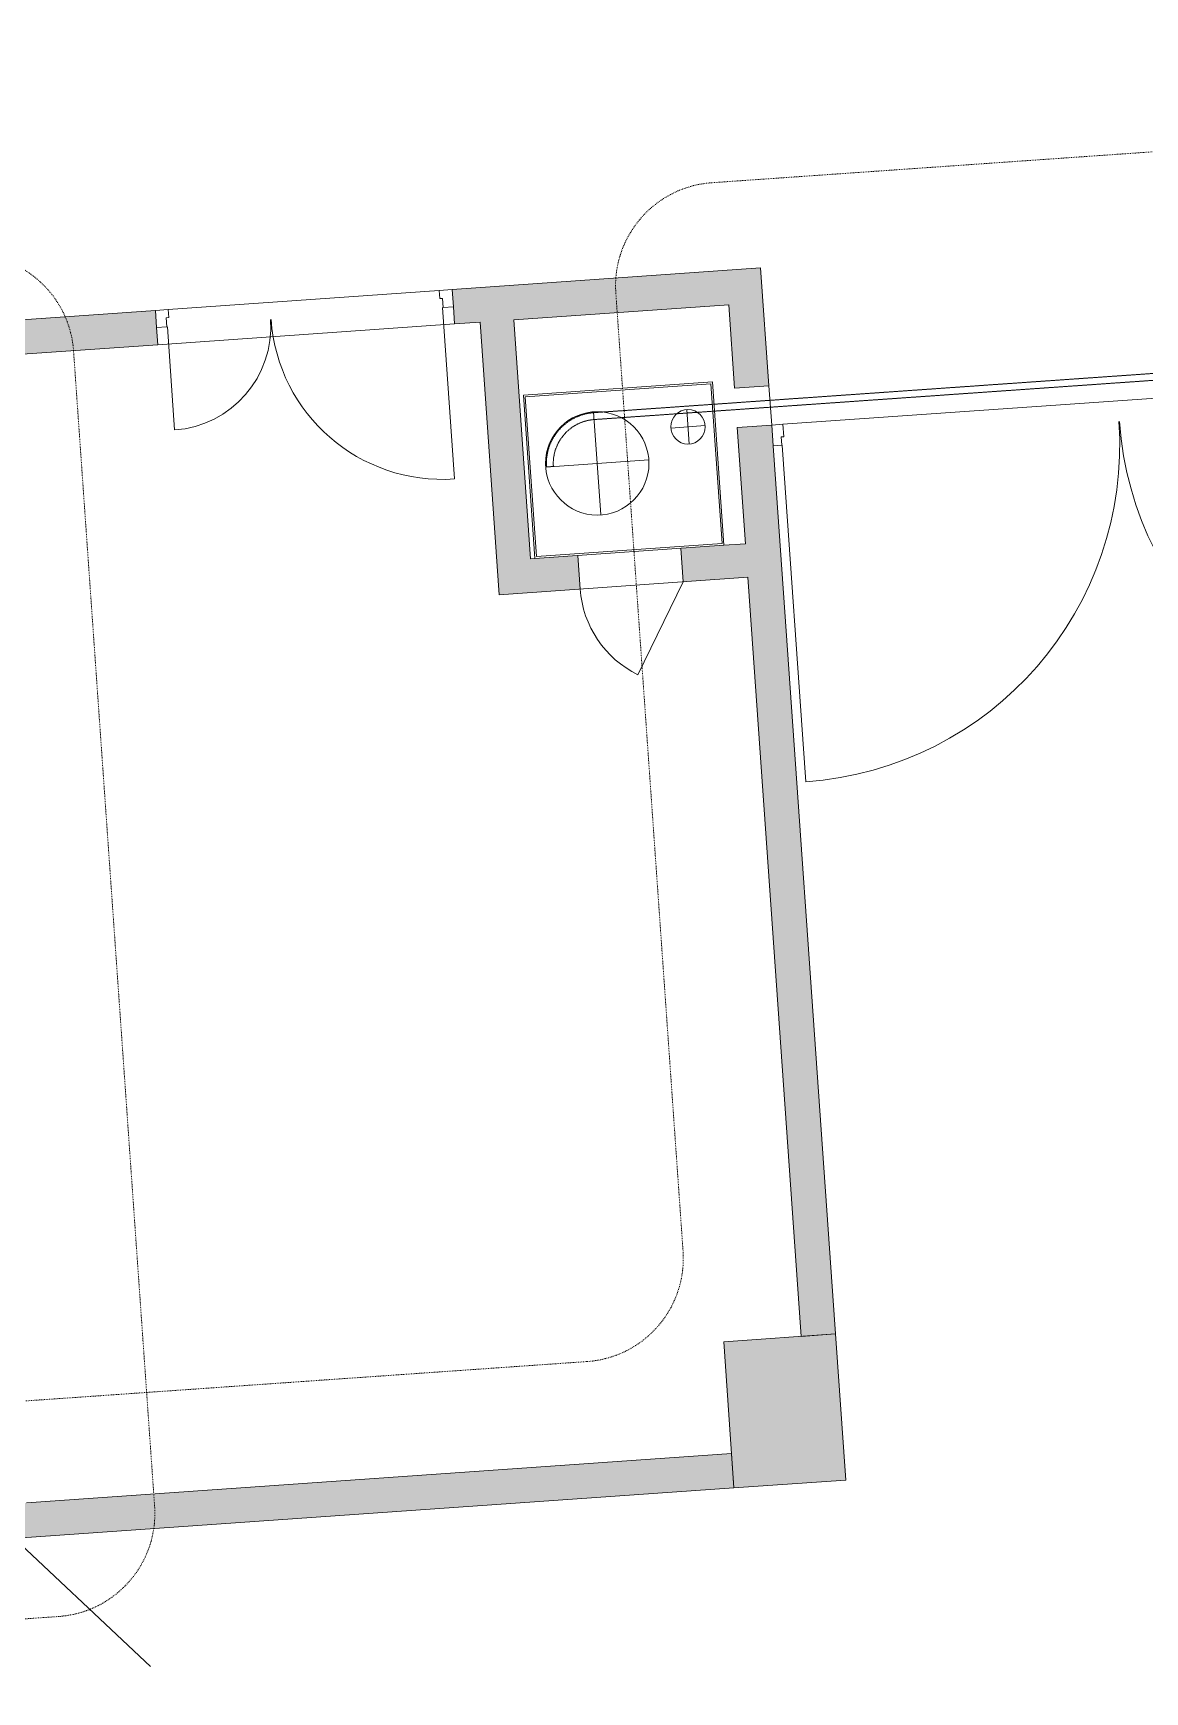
# Model space of a CAD drawing. Header units: millimetres. Extents: x 833941507 to 1669051331, y 817666127 to 1636299673.
# Drawn here: x 834421372 to 834427821, y 817993361 to 818002984 of the extents above; entities that cross this region are included whole.
import ezdxf

# ---------------------------------------------------------------- set-up
doc = ezdxf.new("R2010")
doc.units = ezdxf.units.MM
doc.header["$LTSCALE"] = 3
doc.linetypes.add('3A35X-MAGP-P-MP-B02A$0$Dash 1_16_', pattern=[3.175, 1.5875, -1.5875])
doc.linetypes.add('3A35X-MAGP-P-MP-B02A$0$Overhead', pattern=[1.8, 1.2, -0.6])
for name, color, linetype, lineweight in [('3A35X-MAGP-P-MP-B02A$0$A-010-A_ROOM', 252, 'Continuous', 5), ('3A35X-MAGP-P-MP-B02A$0$A-200-M_WALL_INT', 252, 'Continuous', 9), ('3A35X-MAGP-P-MP-B02A$0$A-200-M_WALL_PAT', 252, 'Continuous', 9), ('3A35X-MAGP-P-MP-B02A$0$A-230-M_FLOOR', 252, 'Continuous', 18), ('3A35X-MAGP-P-MP-B02A$0$A-325-M_DOOR', 252, 'Continuous', 5), ('3A35X-MAGP-P-MP-B02A$0$A-770-ME_FFE_SA', 252, 'Continuous', 5), ('3A35X-MAGP-P-MP-B02A$0$A-770-MH_FFE_SA', 252, '3A35X-MAGP-P-MP-B02A$0$Overhead', 5), ('3A35X-MAGP-P-MP-B02A$0$S-280-M_COLUMN', 252, 'Continuous', 9), ('3A35X-MAGP-P-MP-B02A$0$Z-070_T_DETAIL', 252, 'Continuous', 5), ('UAJ-23FLOR-h', 251, 'Continuous', 9)]:
    doc.layers.add(name, color=color, linetype=linetype, lineweight=lineweight)
doc.layers.add('UAJ-00XREF', color=7, linetype='Continuous')

# ---------------------------------------------------------------- blocks, each defined once
blk = doc.blocks.new('GBP-LTC-LB01')
at = {"layer": 'UAJ-23FLOR-h'}
h = blk.add_hatch(dxfattribs=at)
h.set_pattern_fill('EARTH,_O', color=256, scale=180, angle=45)
h.set_pattern_definition([(48.9989, (834576001.8, 818046085.3), (-112.727, 1612.5107), [1143, -1143]), (48.9989, (834575678.3, 818046366.6), (-112.727, 1612.5107), [1143, -1143]), (48.9989, (834575354.8, 818046647.8), (-112.727, 1612.5107), [1143, -1143]), (138.9989, (834575340.7, 818046849.3), (-1612.5107, -112.727), [1143, -1143]), (138.9989, (834575621.9, 818047172.8), (-1612.5107, -112.727), [1143, -1143]), (138.9989, (834575903.1, 818047496.3), (-1612.5107, -112.727), [1143, -1143])])
h.paths.add_polyline_path([(834572173.1, 818200349.2), (834310583.7, 818182062.1), (834331502.2, 817882831.7), (834364939.7, 817885169.2), (834473095.7, 818011283.6), (834480533.7, 818020120.4), (834485095.1, 818025709.5), (834491375.7, 818033619), (834497063.4, 818041013), (834493145.8, 818043678.7), (834512788.5, 818074029.2), (834518712.5, 818083675.2), (834526231.3, 818096325.1), (834534646, 818111073), (834545956, 818131981.3), (834557204.6, 818154198.8), (834564040, 818168496.8), (834570941.2, 818183576.4), (834578367.8, 818200696.3)])
h.paths.add_polyline_path([(834382131.3, 817956470), (834418268.7, 817958996.1), (834422062.4, 817963855.9), (834428403, 817964299.4), (834467239.2, 818010695.6), (834466445.2, 818021738.8), (834476097.7, 818035709), (834485267.1, 818048983.2), (834487014.9, 818051460.4), (834497268.3, 818067303.4), (834492893.4, 818129890.1), (834448056.6, 818126755.7), (834416896.6, 818105052.1), (834382061.4, 818080789), (834386167.4, 818022059.2), (834377588.4, 818021459.5)], flags=16)
edge = h.paths.add_edge_path(flags=16)
edge.add_line((834540292.3, 818142076.1), (834533466.3, 818141614.1))
edge.add_line((834533466.3, 818141614.1), (834523258, 818143862.7))
edge.add_line((834523258, 818143862.7), (834525896.9, 818155838.9))
edge.add_arc((834558382.4, 818267025.4), 115835, 237.218398, 253.713127, ccw=False)
edge.add_line((834495664.9, 818169638.3), (834498267.6, 818132357))
edge.add_line((834498267.6, 818132357), (834496346.4, 818130135))
edge.add_line((834496346.4, 818130135), (834492879.9, 818129892.7))
edge.add_line((834492879.9, 818129892.7), (834494229.6, 818110587.6))
edge.add_line((834494229.6, 818110587.6), (834496326.1, 818110708.4))
edge.add_line((834496326.1, 818110708.4), (834498420.2, 818080753.6))
edge.add_line((834498420.2, 818080753.6), (834498046.1, 818080727.4))
edge.add_line((834498046.1, 818080727.4), (834498254.5, 818077746.4))
edge.add_line((834498254.5, 818077746.4), (834503061.1, 818078082.4))
edge.add_line((834503061.1, 818078082.4), (834504979.5, 818081212.1))
edge.add_line((834504979.5, 818081212.1), (834509429, 818088470.9))
edge.add_line((834509429, 818088470.9), (834515217.2, 818097913.6))
edge.add_line((834515217.2, 818097913.6), (834526067.4, 818116415.5))
edge.add_line((834526067.4, 818116415.5), (834532489.2, 818127888.7))
edge.add_line((834532489.2, 818127888.7), (834534830.9, 818132146.3))
edge.add_line((834534830.9, 818132146.3), (834540292.3, 818142076.1))
h = blk.add_hatch(dxfattribs=at)
h.set_pattern_fill('EARTH,_O', color=256, scale=180, angle=45)
h.set_pattern_definition([(45.0000001, (-1082349.7, 54794.9), (-3e-06, 1616.4461018), [1143, -1143]), (45.0000001, (-1082652.8, 55098), (-3e-06, 1616.4461018), [1143, -1143]), (45.0000001, (-1082955.9, 55401.1), (-3e-06, 1616.4461018), [1143, -1143]), (135.0000001, (-1082955.9, 55603.1), (-1616.4461018, -3e-06), [1143, -1143]), (135.0000001, (-1082652.8, 55906.2), (-1616.4461018, -3e-06), [1143, -1143]), (135.0000001, (-1082349.7, 56209.3), (-1616.4461018, -3e-06), [1143, -1143])])
h.paths.add_polyline_path([(834669469.3, 818015499.2), (834651080.8, 818014213.8), (834651091.3, 818014066), (834669479.8, 818015351.5)], flags=16)
edge = h.paths.add_edge_path()
edge.add_arc((834611763.6, 818123015.1), 22001.3, 94.00072, 118.68868)
edge.add_line((834601201.9, 818142315.5), (834593918.3, 818141228.4))
edge.add_arc((834611768.4, 818123014), 25502.7, 93.99716, 134.42127, ccw=False)
edge.add_line((834609990.7, 818148454.7), (834618164.4, 818149025.8))
edge.add_line((834618164.4, 818149025.8), (834618408.3, 818145534.9))
edge.add_line((834618408.3, 818145534.9), (834616365.4, 818145392.2))
edge.add_line((834616365.4, 818145392.2), (834616609.4, 818141900.7))
edge.add_line((834616609.4, 818141900.7), (834611621.5, 818141552.2))
edge.add_line((834611621.5, 818141552.2), (834611377.6, 818145043.1))
edge.add_line((834611377.6, 818145043.1), (834610228.6, 818144962.7))
h.paths.add_polyline_path([(834673232.9, 818197365.9), (834607546.5, 818192773.9), (834599172.5, 818174435.3), (834588349.1, 818152374.5), (834578621.5, 818133890.7), (834568418.3, 818115665.3), (834556456.7, 818095618.3), (834546606.4, 818080041.6), (834532219.3, 818058623.7), (834523692.2, 818046595.7), (834515683.5, 818035708.5), (834508244.2, 818025929.9), (834500656.3, 818016266.1), (834489786.8, 818002934.1), (834483448.3, 817995421.3), (834478637.6, 817989841.7), (834458453.8, 817967379.3), (834441506.5, 817949096.4), (834383075.7, 817886437.1), (834482026.7, 817893354.5), (834551919, 817920008.6), (834634905.1, 817930637.1), (834634023, 817939309.4), (834633770.1, 817941795.9), (834633577.7, 817943687), (834508697, 817930983.6), (834507053.5, 817930191.4), (834506409.5, 817939427), (834507656.9, 817945566.7), (834503417.1, 818006767), (834503064.4, 818011762.7), (834514052.9, 818025791.9), (834520784.7, 818034889.3), (834526318.9, 818042436.9), (834532381.7, 818050705.6), (834536345.7, 818056472.7), (834542258.4, 818065225.6), (834550405.9, 818077286.9), (834561579, 818095002), (834574522.7, 818117080), (834587768.9, 818140310.2), (834609774.1, 818143595), (834610002, 818140335.9), (834634252.5, 818142031.5), (834636806.9, 818105492.5), (834642791.5, 818105913.7), (834646278.6, 818056032.6), (834640293.2, 818055614.2), (834643382.3, 818011424.9), (834641138.4, 818011268), (834645775.8, 817944927.9), (834639048.4, 817944243.5), (834640362.1, 817931328.1), (834651070.4, 817932706.9), (834650587.7, 817936476.1), (834685105.7, 817940896.9), (834685588.5, 817937127.6), (834691373.8, 817937868.6)])
blk = doc.blocks.new('3A35X-MAGP-P-MP-B02A')
at = {"layer": '3A35X-MAGP-P-MP-B02A$0$A-200-M_WALL_PAT'}
h = blk.add_hatch(color=256, dxfattribs=at)
h.paths.add_polyline_path([(46050.4, 78931.2), (46060.4, 78931.2), (46060.4, 79131.2), (45706.4, 79131.2), (45706.4, 78931.2), (45855.4, 78931.2)], flags=0)
h.paths.add_polyline_path([(42750.4, 78931.2), (43980.4, 78931.2), (43980.4, 79131.2), (42750.4, 79131.2)], flags=0)
for points in [[(46367.5, 78931.2), (47300.4, 78931.2), (47300.4, 79131.2), (46060.4, 79131.2), (46060.4, 78931.2), (46075.4, 78931.2)], [(47325.4, 78446.2), (47500.4, 78446.2), (47500.4, 79131.2), (47300.4, 79131.2), (47300.4, 78446.2)], [(46050.4, 77346.2), (46050.4, 78931.2), (45855.4, 78931.2), (45855.4, 77346.2)], [(47500.4, 77967.2), (47500.4, 78217.2), (47300.4, 78217.2), (47300.4, 77967.2), (47365, 77967.2)], [(47500.4, 72931.2), (47500.4, 77967.2), (47300.4, 77967.2), (47300.4, 72931.2)], [(46839.8, 72081.2), (46850.4, 72081.2), (46850.4, 72281.2), (42225.4, 72281.2), (42225.4, 72131.2), (42175.4, 72131.2), (42175.4, 72081.2), (46533.5, 72081.2)]]:
    blk.add_hatch(color=256, dxfattribs=at).paths.add_polyline_path(points, flags=0)
h = blk.add_hatch(color=256, dxfattribs=at)
h.paths.add_polyline_path([(46925.4, 77346.2), (47300.4, 77346.2), (47300.4, 77541.2), (46925.4, 77541.2), (46925.4, 77390)], flags=0)
h.paths.add_polyline_path([(46075.4, 77346.2), (46325.4, 77346.2), (46325.4, 77541.2), (46050.4, 77541.2), (46050.4, 77346.2)], flags=0)
at = {"layer": '3A35X-MAGP-P-MP-B02A$0$S-280-M_COLUMN', "lineweight": 5}
blk.add_hatch(color=256, dxfattribs=at).paths.add_polyline_path([(47500.4, 72081.2), (47500.4, 72931.2), (46850.4, 72931.2), (46850.4, 72081.2), (47498.4, 72081.2)], flags=0)
at = {"layer": '3A35X-MAGP-P-MP-B02A$0$A-010-A_ROOM'}
blk.add_line((41508.3, 73333.6), (43400.7, 71283.9), dxfattribs=at)
at = {"layer": '3A35X-MAGP-P-MP-B02A$0$A-200-M_WALL_INT'}
for p, q in [((43980.4, 79131.2), (34904.7, 79131.2)), ((47500.4, 79131.2), (45706.4, 79131.2)), ((47500.4, 78446.2), (47500.4, 79131.2)), ((43980.4, 78931.2), (43980.4, 79031.2)), ((45706.4, 79031.2), (45706.4, 78931.2)), ((42750.4, 78931.2), (43980.4, 78931.2)), ((45706.4, 78931.2), (45855.4, 78931.2)), ((45855.4, 78931.2), (45855.4, 77346.2)), ((46050.4, 77541.2), (46050.4, 78931.2)), ((46050.4, 78931.2), (47300.4, 78931.2)), ((47300.4, 78931.2), (47300.4, 78446.2)), ((47300.4, 78446.2), (47500.4, 78446.2)), ((47300.4, 78217.2), (47300.4, 77541.2)), ((47500.4, 78217.2), (47300.4, 78217.2)), ((47500.4, 72931.2), (47500.4, 78097.2)), ((46075.4, 77541.2), (46050.4, 77541.2)), ((46325.4, 77346.2), (46325.4, 77541.2)), ((46925.4, 77541.2), (46925.4, 77346.2)), ((47300.4, 77541.2), (47175.4, 77541.2)), ((47300.4, 77346.2), (45855.4, 77346.2)), ((47300.4, 77346.2), (47300.4, 72931.2)), ((47300.4, 72931.2), (47500.4, 72931.2)), ((46850.4, 72281.2), (42750.4, 72281.2)), ((46850.4, 72081.2), (46850.4, 72281.2)), ((42175.4, 72081.2), (46850.4, 72081.2))]:
    blk.add_line(p, q, dxfattribs=at)
at = {"layer": '3A35X-MAGP-P-MP-B02A$0$A-230-M_FLOOR'}
for p, q in [((44055.4, 79131.2), (45631.4, 79131.2)), ((45706.4, 78931.2), (43980.4, 78931.2)), ((47500.4, 78446.2), (47500.4, 78217.2)), ((47565.4, 78217.2), (51460.4, 78217.2))]:
    blk.add_line(p, q, dxfattribs=at)
at = {"layer": '3A35X-MAGP-P-MP-B02A$0$A-325-M_DOOR', "lineweight": 9}
for p, q in [((43980.4, 79131.2), (44055.4, 79131.2)), ((43980.4, 79031.2), (43980.4, 79131.2)), ((44055.4, 79131.2), (44055.4, 79084.2)), ((45631.4, 79131.2), (45706.4, 79131.2)), ((45631.4, 79084.2), (45631.4, 79131.2)), ((45706.4, 79131.2), (45706.4, 79031.2)), ((44040.4, 79031.2), (43980.4, 79031.2)), ((44040.4, 79084.2), (44040.4, 79031.2)), ((44055.4, 79084.2), (44040.4, 79084.2)), ((45646.4, 79084.2), (45631.4, 79084.2)), ((45646.4, 79031.2), (45646.4, 79084.2)), ((45706.4, 79031.2), (45646.4, 79031.2)), ((47565.4, 78217.2), (47500.4, 78217.2)), ((47500.4, 78217.2), (47500.4, 78097.2)), ((47550.4, 78097.2), (47550.4, 78145.2)), ((47550.4, 78145.2), (47565.4, 78145.2)), ((47565.4, 78145.2), (47565.4, 78217.2)), ((47500.4, 78097.2), (47550.4, 78097.2))]:
    blk.add_line(p, q, dxfattribs=at)
at = {"layer": '3A35X-MAGP-P-MP-B02A$0$A-325-M_DOOR'}
for p, q in [((44043.4, 79031.2), (44043.4, 78431.2)), ((45643.4, 79031.2), (45643.4, 78034.2)), ((47553.4, 78097.2), (47553.4, 76139.2)), ((46925.4, 77346.2), (46625.4, 76826.6))]:
    blk.add_line(p, q, dxfattribs=at)
for centre, radius, start, end in [((44043.4, 79031.2), 600, 270, 0), ((45643.4, 79031.2), 997, 180, 270), ((47553.4, 78097.2), 1958, 270, 0), ((51472.4, 78097.2), 1958, 180, 270), ((46925.4, 77346.2), 600, 180, 240)]:
    blk.add_arc(centre, radius, start, end, dxfattribs=at)
at = {"layer": '3A35X-MAGP-P-MP-B02A$0$A-770-ME_FFE_SA'}
for p, q in [((47175.4, 78491.2), (46075.4, 78491.2)), ((46075.4, 78491.2), (46075.4, 77541.2)), ((46085.4, 77551.2), (46085.4, 78481.2)), ((46085.4, 78481.2), (47165.4, 78481.2)), ((47165.4, 78481.2), (47165.4, 77551.2)), ((47175.4, 77541.2), (47175.4, 78491.2)), ((46475.4, 78366.2), (46475.4, 77766.2)), ((47015.4, 78141.2), (47015.4, 78341.2)), ((47115.4, 78241.2), (46915.4, 78241.2)), ((46775.4, 78066.2), (46175.4, 78066.2)), ((46075.4, 77541.2), (47175.4, 77541.2)), ((47165.4, 77551.2), (46085.4, 77551.2))]:
    blk.add_line(p, q, dxfattribs=at)
for centre, radius in [((46475.4, 78066.2), 300), ((47015.4, 78241.2), 100)]:
    blk.add_circle(centre, radius, dxfattribs=at)
at = {"layer": '3A35X-MAGP-P-MP-B02A$0$A-770-MH_FFE_SA'}
for p, q in [((47175.4, 78361.2), (46475.4, 78361.2)), ((47175.4, 78321.2), (47175.4, 78361.2)), ((47175.4, 78361.2), (51575.4, 78361.2)), ((47175.4, 78321.2), (46475.4, 78321.2)), ((51575.4, 78321.2), (47175.4, 78321.2)), ((46220.4, 78066.2), (46180.4, 78066.2))]:
    blk.add_line(p, q, dxfattribs=at)
for radius in [295, 255]:
    blk.add_arc((46475.4, 78066.2), radius, 90, 180, dxfattribs=at)
at = {"layer": '3A35X-MAGP-P-MP-B02A$0$S-280-M_COLUMN', "lineweight": 13}
for p, q in [((46850.4, 72931.2), (46850.4, 72081.2)), ((47500.4, 72931.2), (46850.4, 72931.2)), ((47500.4, 72081.2), (47500.4, 72931.2)), ((46850.4, 72081.2), (47500.4, 72081.2))]:
    blk.add_line(p, q, dxfattribs=at)
at = {"layer": '3A35X-MAGP-P-MP-B02A$0$Z-070_T_DETAIL', "linetype": '3A35X-MAGP-P-MP-B02A$0$Dash 1_16_', "lineweight": 20}
for p, q in [((84417.7, 79644.1), (47252.2, 79644.1)), ((46652.2, 79044.1), (46652.2, 73472.2)), ((43490.5, 72211.2), (43490.5, 78930.1)), ((46052.2, 72872.2), (36975.4, 72872.2)), ((33998.3, 71611.2), (42890.5, 71611.2))]:
    blk.add_line(p, q, dxfattribs=at)
for centre, start, end in [((47252.2, 79044.1), 90, 180), ((42890.5, 78930.1), 0, 90), ((46052.2, 73472.2), 270, 0), ((42890.5, 72211.2), 270, 0)]:
    blk.add_arc(centre, 600, start, end, dxfattribs=at)

msp = doc.modelspace()

# ---------------------------------------------------------------- block references
msp.add_blockref('GBP-LTC-LB01', (0, 0))
at = {"layer": 'UAJ-00XREF', "rotation": 4.012827991232881}
msp.add_blockref('3A35X-MAGP-P-MP-B02A', (834383745.7, 817919361.1), dxfattribs=at)

doc.saveas('drawing.dxf')
